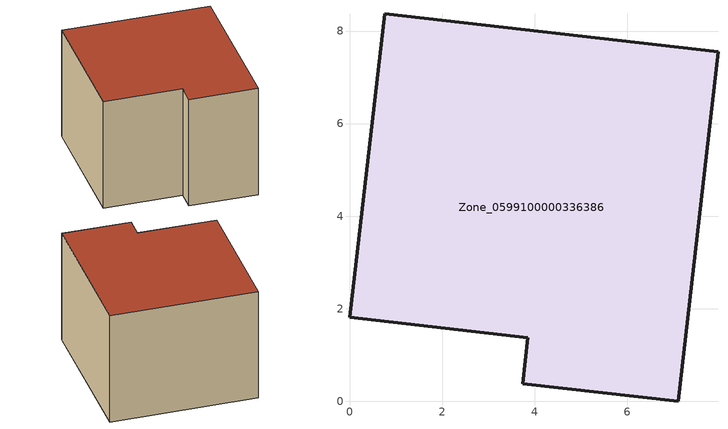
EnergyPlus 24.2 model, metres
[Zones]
Zone_0599100000336386
 floor ground (C_G): 7.96,7.55 7.1,0 3.74,0.39 3.85,1.38 0,1.81 0.76,8.38 z0
 wall outside (C_F): 7.1,0 7.96,7.55 0.76,8.38 0,1.81 3.85,1.38 3.74,0.39 7.1,0 z0:5.83
 roof outside (C_R): 3.74,0.39 7.1,0 7.96,7.55 0.76,8.38 0,1.81 3.85,1.38 z5.83
[BUILDING]
Pand.0599100000336386: North Axis=0; Terrain=City; Loads Convergence Tolerance Value=0.04; Temperature Convergence Tolerance Value=0.4; Solar Distribution=FullExterior; Maximum Number of Warmup Days=25; Minimum Number of Warmup Days=1
[Site:Location]
Rotterdam.The.Hague.AP_ZH_NLD Design_Conditions: Latitude=51.96; Longitude=4.45; Time Zone=1; Elevation=-4.5
[SITE:GROUNDTEMPERATURE:BUILDINGSURFACE]
18, 18, 18, 18, 18, 18, 18, 18, 18, 18, 18, 18
[MATERIAL] Thermal Absorptance=0.9; Solar Absorptance=0.7; Visible Absorptance=0.7
Name | Roughness | Thickness | Conductivity | Density | Specific Heat
G.TI.1975-1991 | MediumSmooth | 0.15 | 0.288461 | 540 | 1210
F.TI.1975-1991 | Rough | 0.3 | 0.230769 | 1920 | 840
R.TI.1975-1991 | MediumRough | 0.2 | 0.153846 | 1500 | 1000
[CONSTRUCTION]
C_G: G.TI.1975-1991
C_F: F.TI.1975-1991
C_R: R.TI.1975-1991
[ZONE]
Zone_0599100000336386: Type=1; Multiplier=1; Ceiling Height=Autocalculate; Volume=Autocalculate; Floor Area=autocalculate; Part of Total Floor Area=Yes
[ZONEINFILTRATION:DESIGNFLOWRATE]
Infil_Zone_0599100000336386: Zone or ZoneList or Space or SpaceList=Zone_0599100000336386; Schedule=AlwaysOn; Design Flow Rate Calculation Method=Flow/Area; Flow Rate per Floor Area=0.003; Constant Term Coefficient=1; Temperature Term Coefficient=0; Velocity Term Coefficient=0; Velocity Squared Term Coefficient=0
[HVACTEMPLATE:ZONE:IDEALLOADSAIRSYSTEM]
Zone_0599100000336386: Maximum Heating Supply Air Temperature=50; Minimum Cooling Supply Air Temperature=13; Maximum Heating Supply Air Humidity Ratio=0.0156; Minimum Cooling Supply Air Humidity Ratio=0.0077; Heating Limit=NoLimit; Cooling Limit=NoLimit; Dehumidification Control Type=ConstantSensibleHeatRatio; Cooling Sensible Heat Ratio=0.7; Dehumidification Setpoint=60; Humidification Control Type=None; Humidification Setpoint=30; Outdoor Air Method=None; Outdoor Air Flow Rate per Person=0.00944; Outdoor Air Flow Rate per Zone Floor Area=0; Outdoor Air Flow Rate per Zone=0; Demand Controlled Ventilation Type=None; Outdoor Air Economizer Type=NoEconomizer; Heat Recovery Type=None; Sensible Heat Recovery Effectiveness=0.7; Latent Heat Recovery Effectiveness=0.65
[ZONECONTROL:THERMOSTAT]
ThermostatControl_Zone_0599100000336386: Zone or ZoneList=Zone_0599100000336386; Control Type Schedule=DualSetpointControlType; Control 1=Thermostat_Zone_0599100000336386; Temperature Difference Between Cutout And Setpoint=0
[THERMOSTATSETPOINT:DUALSETPOINT]
Thermostat_Zone_0599100000336386: Heating Setpoint Temperature Schedule=HeatingSetpoint_Zone_0599100000336386; Cooling Setpoint Temperature Schedule=CoolingSetpoint_Zone_0599100000336386
[SCHEDULE:COMPACT]
HeatingSetpoint_Zone_0599100000336386: Through: 12/31, For: AllDays, Until: 24:00, 21
CoolingSetpoint_Zone_0599100000336386: Through: 12/31, For: AllDays, Until: 24:00, 24
DualSetpointControlType: Through: 12/31, For: AllDays, Until: 24:00, 4
AlwaysOn: Through: 12/31, For: AllDays, Until: 24:00, 1
